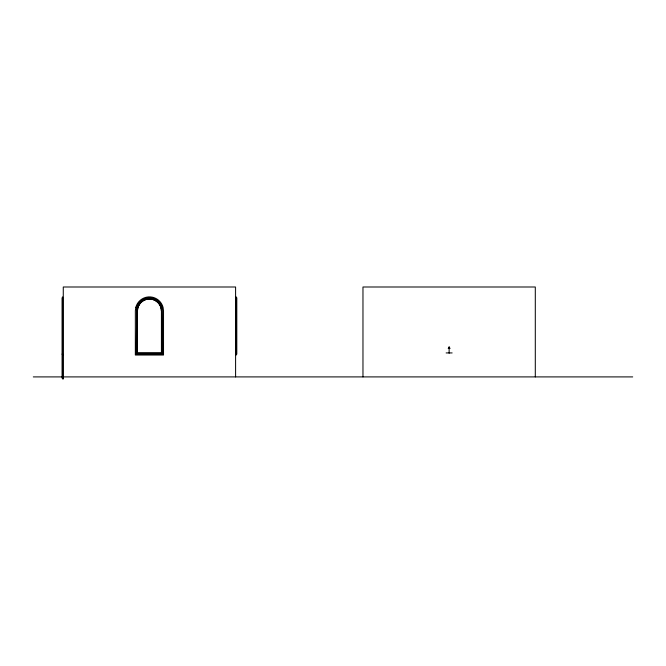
<?xml version="1.0" encoding="UTF-8"?>
<svg xmlns="http://www.w3.org/2000/svg" width="666" height="666" viewBox="0 0 666 666"><rect width="100%" height="100%" fill="white"/><g stroke="black" fill="none" stroke-linecap="round" stroke-linejoin="round"><path stroke-width="1" d="M448.235 348.493L449.134 346.936L450.041 348.493M446.137 352.93L452.131 352.93M62.071 354.129L62.671 354.129M236.197 354.129L236.796 354.129L236.796 297.777M62.671 355.028L63.27 355.028M235.597 355.028L236.197 355.028L236.197 296.87M33.3 376.906L632.7 376.906M62.671 378.105L62.071 378.105L62.071 297.777M535.298 376.906L535.298 286.996L362.97 286.996L362.97 376.906M449.134 346.936L449.134 353.23M235.597 376.906L235.597 286.996L63.27 286.996L63.27 379.004L62.671 379.004L62.671 296.87M161.422 310.972L161.422 352.93L137.446 352.93L137.446 310.972A11.988 11.988 0 0 1 149.434 298.984A11.988 11.988 0 0 1 161.422 310.972A11.988 11.988 0 0 0 149.434 298.984A11.988 11.988 0 0 0 137.446 310.972M137.571 307.792A12.279 12.279 0 0 1 138.42 305.536M140.751 302.289A12.279 12.279 0 0 1 145.488 299.334M146.254 299.101A12.279 12.279 0 0 1 152.614 299.101M153.38 299.334A12.279 12.279 0 0 1 158.117 302.289M159.182 303.496A12.279 12.279 0 0 1 160.073 304.828M160.448 305.536A12.279 12.279 0 0 1 161.613 309.357M135.814 307.326L135.348 310.831L135.348 355.028L163.52 355.028L163.52 310.831L163.053 307.326A14.103 14.103 0 0 0 135.814 307.326M136.688 307.559L136.247 354.129L162.621 354.129L162.179 307.559A13.195 13.195 0 0 0 136.688 307.559M161.721 353.23L137.146 353.23L137.146 310.955A12.279 12.279 0 0 1 149.434 298.684A12.279 12.279 0 0 1 161.713 310.955L161.721 353.23"/></g></svg>
